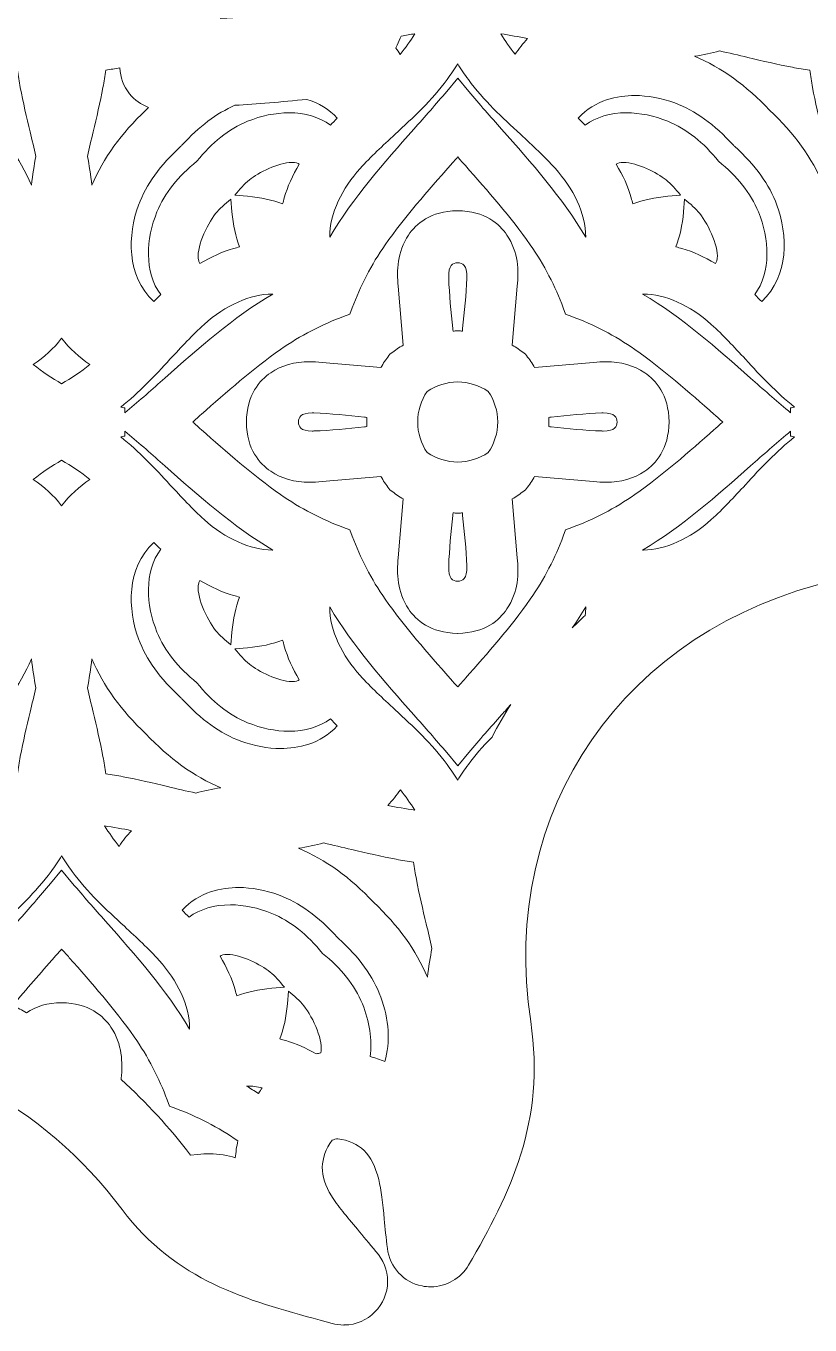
# Model space of a CAD drawing. Header units: inches. Extents: x 48 to 3590, y -2173 to -247.
# Drawn here: x 1908 to 2125.9, y -2169 to -1807.8 of the extents above; entities that cross this region are included whole.
import ezdxf

# ---------------------------------------------------------------- set-up
doc = ezdxf.new("R2010")
doc.units = ezdxf.units.IN
doc.header["$MEASUREMENT"] = 0
doc.layers.add('Layer 1', color=7, linetype='Continuous')

msp = doc.modelspace()

# ---------------------------------------------------------------- linework, layer by layer
at = {"layer": 'Layer 1', "lineweight": 0}
for points, knots in [([(1996.29, -2168.97), (1995.21, -2168.97), (1994.12, -2168.82), (1993.08, -2168.53), (1993.08, -2168.53), (1989.73, -2167.62), (1989.73, -2167.62), (1969.16, -2162.03), (1949.74, -2156.75), (1934.71, -2136.88), (1912.33, -2107.3), (1881.23, -2091.01), (1847.15, -2091.01), (1818.88, -2091.01), (1791.08, -2102.1), (1766.73, -2123.08), (1759.85, -2129.01), (1753.28, -2135.75), (1746.32, -2142.87), (1742.87, -2146.41), (1739.3, -2150.07), (1735.48, -2153.85), (1733.19, -2156.12), (1730.15, -2157.37), (1726.92, -2157.37), (1725.87, -2157.37), (1724.83, -2157.23), (1723.81, -2156.96), (1719.66, -2155.86), (1716.37, -2152.61), (1715.21, -2148.48), (1702.18, -2101.72), (1677.52, -2070.9), (1639.82, -2054.27), (1624.94, -2047.7), (1609.79, -2044.37), (1594.79, -2044.37), (1571.14, -2044.37), (1547.04, -2052.32), (1521.14, -2068.66), (1519.19, -2069.89), (1516.95, -2070.53), (1514.65, -2070.53), (1513.03, -2070.53), (1511.45, -2070.22), (1509.96, -2069.59), (1506.31, -2068.06), (1503.62, -2064.85), (1502.78, -2060.98), (1493.43, -2018.33), (1477.25, -1971.75), (1428.14, -1949.63), (1409.82, -1941.37), (1390.47, -1937.36), (1368.99, -1937.36), (1347.02, -1937.36), (1323.25, -1941.42), (1291.91, -1950.51), (1290.81, -1950.83), (1289.67, -1950.99), (1288.52, -1950.99), (1283.88, -1950.99), (1279.71, -1948.41), (1277.64, -1944.26), (1277.64, -1944.26), (1275.61, -1940.18), (1275.61, -1940.18), (1272.89, -1934.7), (1274.68, -1928.01), (1279.79, -1924.63), (1286.28, -1920.34), (1292.83, -1915.84), (1299.17, -1911.49), (1313.26, -1901.81), (1327.82, -1891.81), (1343.08, -1883.07), (1412.34, -1843.39), (1487.67, -1824.1), (1573.39, -1824.1), (1591.07, -1824.1), (1609.41, -1824.96), (1627.9, -1826.65), (1648.58, -1828.55), (1664.72, -1831.83), (1678.69, -1836.97), (1690.98, -1841.49), (1703.6, -1850.52), (1713.31, -1861.74), (1729.52, -1880.46), (1751.29, -1889.88), (1770.74, -1896.53), (1777.26, -1890.92), (1783.79, -1885), (1790.61, -1878.79), (1742.93, -1848.99), (1712.47, -1804.06), (1697.54, -1741.63), (1696.29, -1736.37), (1698.7, -1730.85), (1703.41, -1728.2), (1705.23, -1727.18), (1707.29, -1726.65), (1709.36, -1726.65), (1712.6, -1726.65), (1715.64, -1727.9), (1717.94, -1730.18), (1739.4, -1751.5), (1766.94, -1752.91), (1796.1, -1754.4), (1798.36, -1754.52), (1800.6, -1754.58), (1802.76, -1754.58), (1830.09, -1754.58), (1849.72, -1745.38), (1868.4, -1723.84), (1887.61, -1701.67), (1905.76, -1680.73), (1905.38, -1650.42), (1905.32, -1645.03), (1908.87, -1640.19), (1914.03, -1638.63), (1915.17, -1638.29), (1916.35, -1638.11), (1917.54, -1638.11), (1921.68, -1638.11), (1925.5, -1640.19), (1927.75, -1643.67), (1962.49, -1697.4), (1973.74, -1750.47), (1962.07, -1805.72), (1971.2, -1805.13), (1979.89, -1804.52), (1988.22, -1803.46), (1988.55, -1803.24), (1988.99, -1802.87), (1989.21, -1802.63), (2001.36, -1776.14), (2005.52, -1754.08), (2002.66, -1731.19), (2000.73, -1715.8), (2006.97, -1695.17), (2017.83, -1681.01), (2040.23, -1651.81), (2066.66, -1618.2), (2096.93, -1588.89), (2161.92, -1525.96), (2242.67, -1486.54), (2336.93, -1471.71), (2339.88, -1471.25), (2342.39, -1471.03), (2344.84, -1471.03), (2349.05, -1471.03), (2353.1, -1471.67), (2357.21, -1472.99), (2361.69, -1474.43), (2364.96, -1478.37), (2365.56, -1483.03), (2366.15, -1487.69), (2363.97, -1492.33), (2360, -1494.84), (2357.1, -1496.68), (2354.18, -1498.49), (2351.27, -1500.3), (2345.13, -1504.12), (2338.82, -1508.04), (2332.86, -1512.06), (2302.66, -1532.45), (2282.75, -1553.78), (2270.23, -1579.21), (2249.48, -1621.32), (2254.64, -1664.1), (2286.46, -1713.83), (2286.46, -1713.83), (2293.01, -1724.1), (2293.01, -1724.1), (2295.1, -1727.38), (2295.5, -1731.5), (2294.07, -1735.11), (2292.64, -1738.73), (2289.53, -1741.46), (2285.77, -1742.42), (2237.51, -1754.72), (2207.23, -1779.56), (2193.19, -1818.35), (2179.26, -1856.82), (2184.33, -1896.54), (2208.24, -1936.41), (2210.39, -1939.99), (2210.56, -1944.36), (2208.69, -1948.1), (2206.82, -1951.84), (2203.23, -1954.32), (2199.07, -1954.75), (2191.7, -1955.52), (2184.33, -1956.05), (2177.2, -1956.56), (2161.71, -1957.67), (2147.08, -1958.72), (2133.05, -1961.92), (2074.23, -1975.36), (2039.37, -2025.79), (2048.27, -2084.57), (2052.5, -2112.43), (2042.51, -2132.51), (2031.01, -2152.3), (2028.84, -2156.03), (2024.81, -2158.35), (2020.5, -2158.35), (2020.5, -2158.35), (2020.5, -2158.35), (2020.5, -2158.35), (2019.68, -2158.35), (2018.86, -2158.27), (2018.06, -2158.1), (2012.94, -2157.06), (2009.07, -2152.87), (2008.43, -2147.69), (2008.07, -2144.73), (2007.8, -2141.99), (2007.57, -2139.57), (2007.13, -2135.04), (2006.79, -2131.51), (2006.02, -2128.46), (2004.24, -2121.45), (2000.73, -2117.96), (1994.64, -2117.18), (1994.15, -2117.22), (1993.51, -2117.42), (1993.11, -2117.58), (1989.5, -2122.57), (1989.42, -2127.49), (1992.87, -2133.02), (1994.64, -2135.86), (1997.05, -2138.72), (2000.11, -2142.35), (2001.67, -2144.21), (2003.4, -2146.26), (2005.23, -2148.52), (2007.33, -2150.78), (2008.49, -2153.72), (2008.49, -2156.81), (2008.49, -2163.44), (2003.09, -2168.89), (1996.46, -2168.96), (1996.46, -2168.96), (1996.29, -2168.97), (1996.29, -2168.97)], [0, 0, 0, 0, 1, 1, 1, 2, 2, 2, 3, 3, 3, 4, 4, 4, 5, 5, 5, 6, 6, 6, 7, 7, 7, 8, 8, 8, 9, 9, 9, 10, 10, 10, 11, 11, 11, 12, 12, 12, 13, 13, 13, 14, 14, 14, 15, 15, 15, 16, 16, 16, 17, 17, 17, 18, 18, 18, 19, 19, 19, 20, 20, 20, 21, 21, 21, 22, 22, 22, 23, 23, 23, 24, 24, 24, 25, 25, 25, 26, 26, 26, 27, 27, 27, 28, 28, 28, 29, 29, 29, 30, 30, 30, 31, 31, 31, 32, 32, 32, 33, 33, 33, 34, 34, 34, 35, 35, 35, 36, 36, 36, 37, 37, 37, 38, 38, 38, 39, 39, 39, 40, 40, 40, 41, 41, 41, 42, 42, 42, 43, 43, 43, 44, 44, 44, 45, 45, 45, 46, 46, 46, 47, 47, 47, 48, 48, 48, 49, 49, 49, 50, 50, 50, 51, 51, 51, 52, 52, 52, 53, 53, 53, 54, 54, 54, 55, 55, 55, 56, 56, 56, 57, 57, 57, 58, 58, 58, 59, 59, 59, 60, 60, 60, 61, 61, 61, 62, 62, 62, 63, 63, 63, 64, 64, 64, 65, 65, 65, 66, 66, 66, 67, 67, 67, 68, 68, 68, 69, 69, 69, 70, 70, 70, 71, 71, 71, 72, 72, 72, 73, 73, 73, 74, 74, 74, 75, 75, 75, 76, 76, 76, 77, 77, 77, 78, 78, 78, 79, 79, 79, 80, 80, 80, 81, 81, 81, 82, 82, 82, 82]), ([(2010.76, -1813.89), (2011.2, -1814.46), (2011.63, -1815.05), (2012.03, -1815.65), (2013.5, -1813.78), (2014.84, -1811.88), (2016.05, -1809.93), (2014.84, -1810.11), (2013.59, -1810.32), (2012.3, -1810.55), (2011.93, -1811.39), (2011.56, -1812.22), (2011.17, -1813.06), (2011.04, -1813.34), (2010.91, -1813.61), (2010.76, -1813.89)], [0, 0, 0, 0, 1, 1, 1, 2, 2, 2, 3, 3, 3, 4, 4, 4, 5, 5, 5, 5]), ([(2039.94, -1809.94), (2041.15, -1811.88), (2042.48, -1813.78), (2043.94, -1815.64), (2044.99, -1814.09), (2046.16, -1812.63), (2047.43, -1811.28), (2044.91, -1810.77), (2042.42, -1810.31), (2039.94, -1809.94)], [0, 0, 0, 0, 1, 1, 1, 2, 2, 2, 3, 3, 3, 3]), ([(1894.46, -1831.18), (1901.32, -1837.64), (1906.26, -1844.48), (1909.47, -1851.99), (1909.81, -1849.13), (1910.24, -1846.44), (1910.7, -1844.01), (1910.2, -1841.74), (1909.65, -1839.44), (1909.12, -1837.21), (1908.16, -1833.17), (1907.17, -1828.98), (1906.39, -1824.85), (1906.1, -1823.25), (1905.84, -1821.63), (1905.63, -1820.01), (1904.01, -1819.8), (1902.39, -1819.55), (1900.79, -1819.25), (1896.67, -1818.48), (1892.49, -1817.48), (1888.44, -1816.52), (1885.85, -1815.9), (1883.18, -1815.27), (1880.55, -1814.7), (1878.36, -1815.32), (1876.04, -1815.8), (1873.62, -1816.16), (1881.14, -1819.36), (1887.99, -1824.31), (1894.46, -1831.18)], [0, 0, 0, 0, 1, 1, 1, 2, 2, 2, 3, 3, 3, 4, 4, 4, 5, 5, 5, 6, 6, 6, 7, 7, 7, 8, 8, 8, 9, 9, 9, 10, 10, 10, 10]), ([(2114.69, -1831.18), (2121.55, -1837.64), (2126.49, -1844.48), (2129.69, -1851.99), (2130.03, -1849.13), (2130.47, -1846.44), (2130.93, -1844.01), (2130.42, -1841.74), (2129.88, -1839.45), (2129.35, -1837.22), (2128.39, -1833.17), (2127.39, -1828.98), (2126.62, -1824.85), (2126.32, -1823.25), (2126.07, -1821.63), (2125.86, -1820.01), (2124.23, -1819.8), (2122.61, -1819.55), (2121.02, -1819.25), (2116.89, -1818.48), (2112.72, -1817.48), (2108.67, -1816.52), (2106.08, -1815.91), (2103.41, -1815.27), (2100.77, -1814.7), (2098.58, -1815.32), (2096.27, -1815.8), (2093.84, -1816.16), (2101.36, -1819.36), (2108.22, -1824.31), (2114.69, -1831.18)], [0, 0, 0, 0, 1, 1, 1, 2, 2, 2, 3, 3, 3, 4, 4, 4, 5, 5, 5, 6, 6, 6, 7, 7, 7, 8, 8, 8, 9, 9, 9, 10, 10, 10, 10]), ([(1925.05, -1844.01), (1925.52, -1846.44), (1925.95, -1849.13), (1926.29, -1851.99), (1929.49, -1844.48), (1934.44, -1837.64), (1941.3, -1831.18), (1941.55, -1830.92), (1941.8, -1830.65), (1942.05, -1830.39), (1940, -1829.65), (1938.17, -1828.35), (1936.75, -1826.6), (1935.08, -1824.53), (1934.16, -1822), (1934.06, -1819.41), (1932.76, -1819.64), (1931.45, -1819.84), (1930.13, -1820.01), (1929.92, -1821.63), (1929.66, -1823.25), (1929.36, -1824.85), (1928.59, -1828.98), (1927.59, -1833.17), (1926.63, -1837.22), (1926.1, -1839.45), (1925.56, -1841.74), (1925.05, -1844.01)], [0, 0, 0, 0, 1, 1, 1, 2, 2, 2, 3, 3, 3, 4, 4, 4, 5, 5, 5, 6, 6, 6, 7, 7, 7, 8, 8, 8, 9, 9, 9, 9]), ([(2031.05, -1825.96), (2034.01, -1829.47), (2037.15, -1833.02), (2040.18, -1836.44), (2048.48, -1845.81), (2057.01, -1855.44), (2063.57, -1866.45), (2063.65, -1859.91), (2059.97, -1852.77), (2055.13, -1847.39), (2052.14, -1844.08), (2048.88, -1841.07), (2045.42, -1837.88), (2040.39, -1833.23), (2035.18, -1828.42), (2030.95, -1822.64), (2029.91, -1821.23), (2028.93, -1819.76), (2027.99, -1818.25), (2027.06, -1819.77), (2026.07, -1821.23), (2025.04, -1822.64), (2020.8, -1828.42), (2015.6, -1833.23), (2010.56, -1837.88), (2007.11, -1841.07), (2003.84, -1844.08), (2000.86, -1847.39), (1996.01, -1852.77), (1992.33, -1859.91), (1992.41, -1866.45), (1998.98, -1855.44), (2007.5, -1845.81), (2015.8, -1836.44), (2018.84, -1833.02), (2021.97, -1829.47), (2024.93, -1825.96), (2024.93, -1825.96), (2027.99, -1822.31), (2027.99, -1822.31), (2027.99, -1822.31), (2031.05, -1825.96), (2031.05, -1825.96)], [0, 0, 0, 0, 1, 1, 1, 2, 2, 2, 3, 3, 3, 4, 4, 4, 5, 5, 5, 6, 6, 6, 7, 7, 7, 8, 8, 8, 9, 9, 9, 10, 10, 10, 11, 11, 11, 12, 12, 12, 13, 13, 13, 14, 14, 14, 14]), ([(2110.55, -1882.47), (2111.18, -1883.08), (2111.83, -1883.71), (2112.49, -1884.39), (2120.19, -1877.24), (2119.74, -1865.77), (2116.72, -1857.55), (2114.63, -1851.86), (2110.77, -1846.52), (2104.93, -1841.22), (2104.93, -1841.22), (2104.78, -1841.09), (2104.78, -1841.09), (2104.78, -1841.09), (2104.65, -1840.94), (2104.65, -1840.94), (2099.35, -1835.1), (2094.01, -1831.24), (2088.32, -1829.15), (2084.66, -1827.81), (2080.82, -1827.1), (2077.2, -1827.1), (2072.48, -1827.1), (2066.21, -1828.26), (2061.48, -1833.38), (2062.16, -1834.05), (2062.8, -1834.7), (2063.4, -1835.33), (2066.46, -1833.09), (2070.4, -1831.9), (2074.9, -1831.9), (2078.68, -1831.9), (2082.65, -1832.72), (2086.39, -1834.27), (2091.66, -1836.45), (2096.4, -1840.19), (2100.48, -1845.39), (2105.68, -1849.47), (2109.42, -1854.21), (2111.6, -1859.48), (2114.66, -1866.87), (2115.2, -1876.16), (2110.55, -1882.47)], [0, 0, 0, 0, 1, 1, 1, 2, 2, 2, 3, 3, 3, 4, 4, 4, 5, 5, 5, 6, 6, 6, 7, 7, 7, 8, 8, 8, 9, 9, 9, 10, 10, 10, 11, 11, 11, 12, 12, 12, 13, 13, 13, 14, 14, 14, 14]), ([(1966.06, -1829.82), (1960.93, -1832.04), (1956.1, -1835.68), (1951.33, -1840.94), (1951.33, -1840.94), (1951.2, -1841.09), (1951.2, -1841.09), (1951.2, -1841.09), (1951.06, -1841.22), (1951.06, -1841.22), (1945.21, -1846.52), (1941.35, -1851.86), (1939.26, -1857.55), (1936.24, -1865.77), (1935.79, -1877.24), (1943.49, -1884.39), (1944.16, -1883.71), (1944.8, -1883.08), (1945.43, -1882.47), (1940.78, -1876.16), (1941.32, -1866.87), (1944.38, -1859.48), (1946.56, -1854.21), (1950.3, -1849.48), (1955.5, -1845.39), (1959.59, -1840.19), (1964.33, -1836.45), (1969.59, -1834.27), (1973.33, -1832.72), (1977.31, -1831.9), (1981.09, -1831.9), (1985.58, -1831.9), (1989.52, -1833.09), (1992.58, -1835.33), (1993.18, -1834.7), (1993.82, -1834.05), (1994.5, -1833.38), (1992.23, -1830.95), (1989.41, -1829.2), (1986.05, -1828.16), (1979.01, -1828.92), (1972.04, -1829.43), (1966.06, -1829.82)], [0, 0, 0, 0, 1, 1, 1, 2, 2, 2, 3, 3, 3, 4, 4, 4, 5, 5, 5, 6, 6, 6, 7, 7, 7, 8, 8, 8, 9, 9, 9, 10, 10, 10, 11, 11, 11, 12, 12, 12, 13, 13, 13, 14, 14, 14, 14]), ([(1956.71, -1920), (1963.73, -1926.21), (1970.99, -1932.63), (1978.71, -1938.03), (1984.21, -1941.88), (1990.28, -1945.05), (1996.26, -1947.19), (1996.26, -1947.19), (1998.04, -1947.83), (1998.04, -1947.83), (1998.04, -1947.83), (1998.68, -1949.61), (1998.68, -1949.61), (2000.82, -1955.59), (2003.99, -1961.65), (2007.84, -1967.16), (2013.24, -1974.88), (2019.66, -1982.14), (2025.87, -1989.16), (2026.57, -1989.96), (2027.28, -1990.76), (2027.99, -1991.56), (2028.7, -1990.76), (2029.41, -1989.96), (2030.12, -1989.15), (2036.33, -1982.13), (2042.74, -1974.87), (2048.14, -1967.16), (2051.99, -1961.65), (2055.16, -1955.59), (2057.31, -1949.61), (2057.31, -1949.61), (2057.94, -1947.83), (2057.94, -1947.83), (2057.94, -1947.83), (2059.72, -1947.19), (2059.72, -1947.19), (2065.7, -1945.05), (2071.77, -1941.88), (2077.27, -1938.03), (2084.99, -1932.63), (2092.25, -1926.21), (2099.27, -1920), (2100.07, -1919.29), (2100.88, -1918.58), (2101.68, -1917.88), (2100.87, -1917.17), (2100.07, -1916.46), (2099.27, -1915.75), (2092.25, -1909.55), (2084.99, -1903.13), (2077.27, -1897.73), (2071.77, -1893.88), (2065.7, -1890.71), (2059.72, -1888.56), (2059.72, -1888.56), (2057.94, -1887.92), (2057.94, -1887.92), (2057.94, -1887.92), (2057.31, -1886.15), (2057.31, -1886.15), (2055.16, -1880.17), (2051.99, -1874.1), (2048.14, -1868.6), (2042.74, -1860.88), (2036.33, -1853.62), (2030.12, -1846.6), (2029.41, -1845.8), (2028.7, -1845), (2027.99, -1844.19), (2027.28, -1845), (2026.57, -1845.8), (2025.87, -1846.6), (2019.66, -1853.62), (2013.24, -1860.88), (2007.84, -1868.6), (2003.99, -1874.1), (2000.82, -1880.17), (1998.68, -1886.15), (1998.68, -1886.15), (1998.04, -1887.92), (1998.04, -1887.92), (1998.04, -1887.92), (1996.26, -1888.56), (1996.26, -1888.56), (1990.28, -1890.71), (1984.21, -1893.88), (1978.71, -1897.73), (1970.99, -1903.13), (1963.73, -1909.55), (1956.71, -1915.75), (1955.91, -1916.46), (1955.11, -1917.17), (1954.31, -1917.88), (1955.11, -1918.59), (1955.91, -1919.29), (1956.71, -1920)], [0, 0, 0, 0, 1, 1, 1, 2, 2, 2, 3, 3, 3, 4, 4, 4, 5, 5, 5, 6, 6, 6, 7, 7, 7, 8, 8, 8, 9, 9, 9, 10, 10, 10, 11, 11, 11, 12, 12, 12, 13, 13, 13, 14, 14, 14, 15, 15, 15, 16, 16, 16, 17, 17, 17, 18, 18, 18, 19, 19, 19, 20, 20, 20, 21, 21, 21, 22, 22, 22, 23, 23, 23, 24, 24, 24, 25, 25, 25, 26, 26, 26, 27, 27, 27, 28, 28, 28, 29, 29, 29, 30, 30, 30, 31, 31, 31, 32, 32, 32, 32]), ([(1969.54, -1855.11), (1973.23, -1855.42), (1976.46, -1856.12), (1979.31, -1857.25), (1979.45, -1856.68), (1979.6, -1856.12), (1979.76, -1855.56), (1980.68, -1852.4), (1982.05, -1849.32), (1983.94, -1846.22), (1983.54, -1845.9), (1982.92, -1845.71), (1981.89, -1845.71), (1978.09, -1845.71), (1972.58, -1848.54), (1970.06, -1850.58), (1968.68, -1851.7), (1967.37, -1853.09), (1966.07, -1854.83), (1966.07, -1854.83), (1969.54, -1855.11), (1969.54, -1855.11)], [0, 0, 0, 0, 1, 1, 1, 2, 2, 2, 3, 3, 3, 4, 4, 4, 5, 5, 5, 6, 6, 6, 7, 7, 7, 7]), ([(2072.04, -1846.22), (2073.93, -1849.32), (2075.31, -1852.39), (2076.22, -1855.56), (2076.38, -1856.12), (2076.53, -1856.68), (2076.67, -1857.25), (2079.52, -1856.12), (2082.76, -1855.42), (2086.44, -1855.11), (2086.44, -1855.11), (2089.92, -1854.83), (2089.92, -1854.83), (2088.61, -1853.09), (2087.31, -1851.7), (2085.92, -1850.58), (2083.4, -1848.54), (2077.89, -1845.71), (2074.1, -1845.71), (2073.07, -1845.71), (2072.44, -1845.9), (2072.04, -1846.22)], [0, 0, 0, 0, 1, 1, 1, 2, 2, 2, 3, 3, 3, 4, 4, 4, 5, 5, 5, 6, 6, 6, 7, 7, 7, 7]), ([(1964.94, -1855.95), (1963.2, -1857.26), (1961.81, -1858.56), (1960.69, -1859.94), (1958.2, -1863.02), (1955.05, -1869.83), (1955.98, -1873.09), (1956.05, -1873.36), (1956.16, -1873.61), (1956.34, -1873.83), (1959.44, -1871.94), (1962.51, -1870.56), (1965.67, -1869.65), (1966.23, -1869.49), (1966.8, -1869.34), (1967.36, -1869.2), (1966.23, -1866.35), (1965.53, -1863.11), (1965.23, -1859.43), (1965.23, -1859.43), (1964.94, -1855.95), (1964.94, -1855.95)], [0, 0, 0, 0, 1, 1, 1, 2, 2, 2, 3, 3, 3, 4, 4, 4, 5, 5, 5, 6, 6, 6, 7, 7, 7, 7]), ([(2088.62, -1869.2), (2089.19, -1869.34), (2089.75, -1869.49), (2090.31, -1869.65), (2093.47, -1870.56), (2096.55, -1871.94), (2099.65, -1873.83), (2099.82, -1873.61), (2099.93, -1873.36), (2100.01, -1873.09), (2100.93, -1869.83), (2097.78, -1863.02), (2095.29, -1859.94), (2094.17, -1858.56), (2092.78, -1857.26), (2091.04, -1855.95), (2091.04, -1855.95), (2090.76, -1859.43), (2090.76, -1859.43), (2090.45, -1863.11), (2089.75, -1866.35), (2088.62, -1869.2)], [0, 0, 0, 0, 1, 1, 1, 2, 2, 2, 3, 3, 3, 4, 4, 4, 5, 5, 5, 6, 6, 6, 7, 7, 7, 7]), ([(2027.95, -1976.64), (2020.39, -1976.56), (2016.36, -1972.91), (2014.31, -1969.87), (2011.08, -1965.07), (2011.04, -1959.97), (2011.42, -1955.61), (2011.42, -1955.61), (2012.86, -1939.27), (2012.86, -1939.27), (2011.69, -1938.59), (2010.57, -1937.83), (2009.52, -1936.99), (2009.52, -1936.99), (2009.16, -1936.71), (2009.16, -1936.71), (2009.16, -1936.71), (2008.88, -1936.35), (2008.88, -1936.35), (2008.04, -1935.3), (2007.28, -1934.18), (2006.6, -1933.01), (2006.6, -1933.01), (1990.26, -1934.45), (1990.26, -1934.45), (1989, -1934.56), (1987.89, -1934.61), (1986.86, -1934.61), (1982.55, -1934.61), (1979.09, -1933.64), (1976, -1931.56), (1972.96, -1929.51), (1969.31, -1925.48), (1969.23, -1917.92), (1969.31, -1910.28), (1972.96, -1906.25), (1976, -1904.2), (1979.09, -1902.11), (1982.55, -1901.14), (1986.86, -1901.14), (1987.89, -1901.14), (1989, -1901.2), (1990.26, -1901.31), (1990.26, -1901.31), (2006.6, -1902.75), (2006.6, -1902.75), (2007.28, -1901.57), (2008.04, -1900.46), (2008.88, -1899.41), (2008.88, -1899.41), (2009.16, -1899.05), (2009.16, -1899.05), (2009.16, -1899.05), (2009.52, -1898.77), (2009.52, -1898.77), (2010.57, -1897.93), (2011.69, -1897.17), (2012.86, -1896.49), (2012.86, -1896.49), (2011.42, -1880.14), (2011.42, -1880.14), (2011.04, -1875.79), (2011.08, -1870.69), (2014.31, -1865.89), (2016.36, -1862.85), (2020.39, -1859.2), (2027.95, -1859.12), (2035.59, -1859.2), (2039.62, -1862.85), (2041.67, -1865.89), (2044.9, -1870.69), (2044.95, -1875.79), (2044.56, -1880.14), (2044.56, -1880.14), (2043.12, -1896.49), (2043.12, -1896.49), (2044.3, -1897.17), (2045.41, -1897.93), (2046.46, -1898.77), (2046.46, -1898.77), (2046.82, -1899.05), (2046.82, -1899.05), (2046.82, -1899.05), (2047.1, -1899.41), (2047.1, -1899.41), (2047.94, -1900.46), (2048.7, -1901.57), (2049.38, -1902.75), (2049.38, -1902.75), (2065.73, -1901.31), (2065.73, -1901.31), (2066.98, -1901.2), (2068.09, -1901.14), (2069.12, -1901.14), (2073.44, -1901.14), (2076.89, -1902.11), (2079.98, -1904.2), (2083.02, -1906.25), (2086.67, -1910.28), (2086.75, -1917.83), (2086.67, -1925.48), (2083.02, -1929.51), (2079.98, -1931.56), (2076.89, -1933.64), (2073.44, -1934.61), (2069.12, -1934.61), (2068.09, -1934.61), (2066.98, -1934.56), (2065.73, -1934.45), (2065.73, -1934.45), (2049.38, -1933.01), (2049.38, -1933.01), (2048.7, -1934.18), (2047.94, -1935.3), (2047.1, -1936.35), (2047.1, -1936.35), (2046.82, -1936.71), (2046.82, -1936.71), (2046.82, -1936.71), (2046.46, -1936.99), (2046.46, -1936.99), (2045.41, -1937.83), (2044.3, -1938.59), (2043.12, -1939.27), (2043.12, -1939.27), (2044.56, -1955.61), (2044.56, -1955.61), (2044.95, -1959.97), (2044.9, -1965.07), (2041.67, -1969.87), (2039.62, -1972.91), (2035.59, -1976.56), (2028.04, -1976.64), (2028.04, -1976.64), (2027.99, -1976.64), (2027.99, -1976.64), (2027.99, -1976.64), (2027.95, -1976.64), (2027.95, -1976.64)], [0, 0, 0, 0, 1, 1, 1, 2, 2, 2, 3, 3, 3, 4, 4, 4, 5, 5, 5, 6, 6, 6, 7, 7, 7, 8, 8, 8, 9, 9, 9, 10, 10, 10, 11, 11, 11, 12, 12, 12, 13, 13, 13, 14, 14, 14, 15, 15, 15, 16, 16, 16, 17, 17, 17, 18, 18, 18, 19, 19, 19, 20, 20, 20, 21, 21, 21, 22, 22, 22, 23, 23, 23, 24, 24, 24, 25, 25, 25, 26, 26, 26, 27, 27, 27, 28, 28, 28, 29, 29, 29, 30, 30, 30, 31, 31, 31, 32, 32, 32, 33, 33, 33, 34, 34, 34, 35, 35, 35, 36, 36, 36, 37, 37, 37, 38, 38, 38, 39, 39, 39, 40, 40, 40, 41, 41, 41, 42, 42, 42, 43, 43, 43, 44, 44, 44, 45, 45, 45, 46, 46, 46, 46]), ([(2028.21, -1892.57), (2028.57, -1892.57), (2028.93, -1892.57), (2029.28, -1892.59), (2029.31, -1892.36), (2029.33, -1892.13), (2029.35, -1891.9), (2029.85, -1887.27), (2030.36, -1882.48), (2030.5, -1877.86), (2030.61, -1874.07), (2029.33, -1873.7), (2027.99, -1873.58), (2026.65, -1873.7), (2025.37, -1874.07), (2025.49, -1877.86), (2025.63, -1882.48), (2026.14, -1887.27), (2026.63, -1891.9), (2026.65, -1892.13), (2026.68, -1892.36), (2026.7, -1892.59), (2027.06, -1892.57), (2027.41, -1892.57), (2027.77, -1892.57), (2027.77, -1892.57), (2028.21, -1892.57), (2028.21, -1892.57)], [0, 0, 0, 0, 1, 1, 1, 2, 2, 2, 3, 3, 3, 4, 4, 4, 5, 5, 5, 6, 6, 6, 7, 7, 7, 8, 8, 8, 9, 9, 9, 9]), ([(1935.46, -1913.98), (1935.46, -1913.98), (1935.46, -1915.33), (1935.46, -1915.33), (1935.46, -1915.33), (1936.07, -1914.81), (1936.07, -1914.81), (1939.59, -1911.86), (1943.13, -1908.72), (1946.56, -1905.69), (1955.93, -1897.38), (1965.56, -1888.85), (1976.58, -1882.29), (1976.52, -1882.29), (1976.45, -1882.29), (1976.39, -1882.29), (1970.44, -1882.29), (1963.38, -1885.45), (1957.51, -1890.74), (1954.2, -1893.73), (1951.18, -1896.99), (1947.99, -1900.45), (1943.77, -1905.01), (1939.43, -1909.72), (1934.34, -1913.72), (1934.71, -1913.8), (1935.08, -1913.89), (1935.46, -1913.98)], [0, 0, 0, 0, 1, 1, 1, 2, 2, 2, 3, 3, 3, 4, 4, 4, 5, 5, 5, 6, 6, 6, 7, 7, 7, 8, 8, 8, 9, 9, 9, 9]), ([(2079.4, -1882.29), (2090.42, -1888.85), (2100.05, -1897.38), (2109.43, -1905.69), (2112.85, -1908.72), (2116.4, -1911.86), (2119.91, -1914.81), (2119.91, -1914.81), (2120.52, -1915.33), (2120.52, -1915.33), (2120.52, -1915.33), (2120.52, -1913.98), (2120.52, -1913.98), (2120.9, -1913.89), (2121.27, -1913.8), (2121.64, -1913.72), (2116.55, -1909.72), (2112.21, -1905.01), (2107.99, -1900.45), (2104.8, -1896.99), (2101.79, -1893.73), (2098.48, -1890.74), (2092.61, -1885.45), (2085.55, -1882.29), (2079.6, -1882.29), (2079.53, -1882.29), (2079.47, -1882.29), (2079.4, -1882.29)], [0, 0, 0, 0, 1, 1, 1, 2, 2, 2, 3, 3, 3, 4, 4, 4, 5, 5, 5, 6, 6, 6, 7, 7, 7, 8, 8, 8, 9, 9, 9, 9]), ([(1910, -1901.93), (1912.56, -1903.94), (1915.17, -1905.7), (1917.88, -1907.24), (1920.58, -1905.7), (1923.19, -1903.94), (1925.76, -1901.93), (1922.74, -1899.9), (1920.11, -1897.45), (1917.88, -1894.6), (1915.64, -1897.45), (1913.01, -1899.9), (1910, -1901.93)], [0, 0, 0, 0, 1, 1, 1, 2, 2, 2, 3, 3, 3, 4, 4, 4, 4]), ([(2019.5, -1926.37), (2022.04, -1928.09), (2024.97, -1929), (2028.01, -1929.01), (2031.02, -1929), (2033.94, -1928.09), (2036.48, -1926.37), (2038.2, -1923.83), (2039.11, -1920.9), (2039.12, -1917.86), (2039.11, -1914.85), (2038.2, -1911.93), (2036.48, -1909.39), (2033.95, -1907.67), (2031.02, -1906.76), (2027.99, -1906.75), (2024.96, -1906.76), (2022.04, -1907.67), (2019.5, -1909.39), (2017.78, -1911.93), (2016.87, -1914.86), (2016.86, -1917.89), (2016.87, -1920.9), (2017.78, -1923.83), (2019.5, -1926.37)], [0, 0, 0, 0, 1, 1, 1, 2, 2, 2, 3, 3, 3, 4, 4, 4, 5, 5, 5, 6, 6, 6, 7, 7, 7, 8, 8, 8, 8]), ([(1983.69, -1917.88), (1983.81, -1919.21), (1984.15, -1920.39), (1987.57, -1920.39), (1987.7, -1920.39), (1987.84, -1920.39), (1987.98, -1920.38), (1992.6, -1920.24), (1997.39, -1919.73), (2002.03, -1919.24), (2002.25, -1919.22), (2002.48, -1919.19), (2002.7, -1919.17), (2002.69, -1918.73), (2002.68, -1918.29), (2002.68, -1917.85), (2002.68, -1917.43), (2002.68, -1917.01), (2002.7, -1916.59), (2002.47, -1916.56), (2002.25, -1916.54), (2002.03, -1916.52), (1997.39, -1916.02), (1992.6, -1915.51), (1987.98, -1915.37), (1987.84, -1915.37), (1987.7, -1915.37), (1987.57, -1915.37), (1984.15, -1915.37), (1983.81, -1916.55), (1983.69, -1917.88)], [0, 0, 0, 0, 1, 1, 1, 2, 2, 2, 3, 3, 3, 4, 4, 4, 5, 5, 5, 6, 6, 6, 7, 7, 7, 8, 8, 8, 9, 9, 9, 10, 10, 10, 10]), ([(2053.96, -1919.24), (2058.59, -1919.73), (2063.39, -1920.24), (2068.01, -1920.38), (2068.14, -1920.39), (2068.28, -1920.39), (2068.41, -1920.39), (2071.82, -1920.39), (2072.17, -1919.16), (2072.29, -1917.88), (2072.17, -1916.55), (2071.83, -1915.37), (2068.41, -1915.37), (2068.28, -1915.37), (2068.14, -1915.37), (2068.01, -1915.37), (2063.39, -1915.51), (2058.59, -1916.02), (2053.96, -1916.52), (2053.73, -1916.54), (2053.51, -1916.56), (2053.28, -1916.59), (2053.3, -1917.03), (2053.3, -1917.47), (2053.3, -1917.91), (2053.3, -1918.33), (2053.3, -1918.75), (2053.28, -1919.17), (2053.51, -1919.19), (2053.73, -1919.22), (2053.96, -1919.24)], [0, 0, 0, 0, 1, 1, 1, 2, 2, 2, 3, 3, 3, 4, 4, 4, 5, 5, 5, 6, 6, 6, 7, 7, 7, 8, 8, 8, 9, 9, 9, 10, 10, 10, 10]), ([(1934.34, -1922.04), (1939.43, -1926.03), (1943.77, -1930.74), (1947.99, -1935.31), (1951.18, -1938.76), (1954.19, -1942.03), (1957.51, -1945.01), (1963.38, -1950.31), (1970.44, -1953.47), (1976.39, -1953.47), (1976.45, -1953.47), (1976.52, -1953.47), (1976.58, -1953.47), (1965.56, -1946.9), (1955.93, -1938.37), (1946.56, -1930.07), (1943.13, -1927.03), (1939.59, -1923.9), (1936.07, -1920.94), (1936.07, -1920.94), (1935.46, -1920.43), (1935.46, -1920.43), (1935.46, -1920.43), (1935.46, -1921.78), (1935.46, -1921.78), (1935.08, -1921.86), (1934.71, -1921.95), (1934.34, -1922.04)], [0, 0, 0, 0, 1, 1, 1, 2, 2, 2, 3, 3, 3, 4, 4, 4, 5, 5, 5, 6, 6, 6, 7, 7, 7, 8, 8, 8, 9, 9, 9, 9]), ([(2079.6, -1953.47), (2085.55, -1953.47), (2092.61, -1950.31), (2098.48, -1945.01), (2101.79, -1942.03), (2104.8, -1938.76), (2107.99, -1935.31), (2112.21, -1930.74), (2116.56, -1926.03), (2121.64, -1922.04), (2121.27, -1921.95), (2120.9, -1921.86), (2120.52, -1921.78), (2120.52, -1921.78), (2120.52, -1920.43), (2120.52, -1920.43), (2120.52, -1920.43), (2119.91, -1920.94), (2119.91, -1920.94), (2116.4, -1923.9), (2112.85, -1927.03), (2109.43, -1930.07), (2100.05, -1938.37), (2090.42, -1946.9), (2079.4, -1953.47), (2079.47, -1953.47), (2079.53, -1953.47), (2079.6, -1953.47)], [0, 0, 0, 0, 1, 1, 1, 2, 2, 2, 3, 3, 3, 4, 4, 4, 5, 5, 5, 6, 6, 6, 7, 7, 7, 8, 8, 8, 9, 9, 9, 9]), ([(1910, -1933.83), (1913.01, -1935.86), (1915.64, -1938.31), (1917.88, -1941.16), (1920.11, -1938.31), (1922.74, -1935.86), (1925.76, -1933.83), (1923.19, -1931.82), (1920.58, -1930.06), (1917.88, -1928.52), (1915.17, -1930.06), (1912.56, -1931.82), (1910, -1933.83)], [0, 0, 0, 0, 1, 1, 1, 2, 2, 2, 3, 3, 3, 4, 4, 4, 4]), ([(2026.63, -1943.86), (2026.14, -1948.49), (2025.63, -1953.28), (2025.49, -1957.89), (2025.37, -1961.68), (2026.65, -1962.05), (2027.99, -1962.18), (2029.33, -1962.05), (2030.61, -1961.68), (2030.5, -1957.89), (2030.36, -1953.28), (2029.85, -1948.49), (2029.35, -1943.85), (2029.33, -1943.63), (2029.31, -1943.4), (2029.28, -1943.17), (2028.92, -1943.18), (2028.57, -1943.19), (2028.21, -1943.19), (2028.21, -1943.19), (2027.78, -1943.19), (2027.78, -1943.19), (2027.42, -1943.19), (2027.06, -1943.18), (2026.7, -1943.17), (2026.68, -1943.4), (2026.65, -1943.63), (2026.63, -1943.86)], [0, 0, 0, 0, 1, 1, 1, 2, 2, 2, 3, 3, 3, 4, 4, 4, 5, 5, 5, 6, 6, 6, 7, 7, 7, 8, 8, 8, 9, 9, 9, 9]), ([(1943.49, -1951.37), (1935.79, -1958.51), (1936.24, -1969.98), (1939.26, -1978.2), (1941.35, -1983.9), (1945.21, -1989.24), (1951.06, -1994.54), (1951.06, -1994.54), (1951.2, -1994.67), (1951.2, -1994.67), (1951.2, -1994.67), (1951.33, -1994.81), (1951.33, -1994.81), (1956.63, -2000.66), (1961.97, -2004.52), (1967.67, -2006.61), (1971.32, -2007.95), (1975.17, -2008.66), (1978.78, -2008.66), (1983.5, -2008.66), (1989.77, -2007.5), (1994.5, -2002.38), (1993.83, -2001.71), (1993.19, -2001.06), (1992.58, -2000.43), (1989.52, -2002.66), (1985.58, -2003.86), (1981.09, -2003.86), (1977.36, -2003.86), (1973.28, -2003.02), (1969.59, -2001.49), (1964.33, -1999.31), (1959.59, -1995.57), (1955.5, -1990.37), (1950.3, -1986.28), (1946.56, -1981.54), (1944.38, -1976.28), (1941.32, -1968.89), (1940.78, -1959.6), (1945.43, -1953.28), (1944.8, -1952.68), (1944.16, -1952.04), (1943.49, -1951.37)], [0, 0, 0, 0, 1, 1, 1, 2, 2, 2, 3, 3, 3, 4, 4, 4, 5, 5, 5, 6, 6, 6, 7, 7, 7, 8, 8, 8, 9, 9, 9, 10, 10, 10, 11, 11, 11, 12, 12, 12, 13, 13, 13, 14, 14, 14, 14]), ([(1956.34, -1961.93), (1956.16, -1962.15), (1956.05, -1962.39), (1955.98, -1962.67), (1955.05, -1965.93), (1958.2, -1972.74), (1960.69, -1975.81), (1961.81, -1977.19), (1963.2, -1978.5), (1964.94, -1979.8), (1964.94, -1979.8), (1965.23, -1976.33), (1965.23, -1976.33), (1965.53, -1972.64), (1966.23, -1969.41), (1967.36, -1966.56), (1966.8, -1966.42), (1966.23, -1966.27), (1965.67, -1966.11), (1962.51, -1965.19), (1959.44, -1963.82), (1956.34, -1961.93)], [0, 0, 0, 0, 1, 1, 1, 2, 2, 2, 3, 3, 3, 4, 4, 4, 5, 5, 5, 6, 6, 6, 7, 7, 7, 7]), ([(1992.41, -1969.31), (1992.33, -1975.84), (1996.01, -1982.99), (2000.86, -1988.36), (2003.84, -1991.67), (2007.11, -1994.69), (2010.56, -1997.88), (2015.6, -2002.53), (2020.8, -2007.34), (2025.04, -2013.11), (2026.07, -2014.52), (2027.06, -2015.99), (2027.99, -2017.51), (2028.93, -2015.99), (2029.91, -2014.52), (2030.95, -2013.11), (2032.74, -2010.67), (2034.83, -2008.23), (2037.52, -2005.47), (2039.17, -2002.33), (2040.91, -1999.3), (2042.73, -1996.43), (2041.88, -1997.4), (2041.03, -1998.36), (2040.18, -1999.31), (2037.15, -2002.74), (2034.01, -2006.28), (2031.05, -2009.8), (2031.05, -2009.8), (2027.99, -2013.45), (2027.99, -2013.45), (2027.99, -2013.45), (2024.93, -2009.8), (2024.93, -2009.8), (2021.97, -2006.28), (2018.84, -2002.74), (2015.8, -1999.31), (2007.5, -1989.94), (1998.98, -1980.32), (1992.41, -1969.31)], [0, 0, 0, 0, 1, 1, 1, 2, 2, 2, 3, 3, 3, 4, 4, 4, 5, 5, 5, 6, 6, 6, 7, 7, 7, 8, 8, 8, 9, 9, 9, 10, 10, 10, 11, 11, 11, 12, 12, 12, 13, 13, 13, 13]), ([(2063.58, -1969.29), (2062.39, -1971.28), (2061.15, -1973.22), (2059.85, -1975.12), (2061.02, -1973.95), (2062.22, -1972.79), (2063.44, -1971.66), (2063.54, -1970.85), (2063.59, -1970.06), (2063.58, -1969.29)], [0, 0, 0, 0, 1, 1, 1, 2, 2, 2, 3, 3, 3, 3]), ([(1966.07, -1980.93), (1967.37, -1982.67), (1968.68, -1984.06), (1970.06, -1985.18), (1972.58, -1987.22), (1978.09, -1990.05), (1981.89, -1990.05), (1982.92, -1990.05), (1983.54, -1989.85), (1983.95, -1989.54), (1982.05, -1986.44), (1980.68, -1983.36), (1979.76, -1980.2), (1979.6, -1979.64), (1979.45, -1979.07), (1979.31, -1978.51), (1976.46, -1979.64), (1973.23, -1980.34), (1969.54, -1980.64), (1969.54, -1980.64), (1966.07, -1980.93), (1966.07, -1980.93)], [0, 0, 0, 0, 1, 1, 1, 2, 2, 2, 3, 3, 3, 4, 4, 4, 5, 5, 5, 6, 6, 6, 7, 7, 7, 7]), ([(1873.62, -2019.6), (1876.04, -2019.95), (1878.36, -2020.44), (1880.55, -2021.06), (1883.18, -2020.49), (1885.85, -2019.85), (1888.45, -2019.23), (1892.49, -2018.27), (1896.67, -2017.28), (1900.79, -2016.51), (1902.39, -2016.21), (1904.01, -2015.95), (1905.63, -2015.74), (1905.84, -2014.12), (1906.1, -2012.5), (1906.39, -2010.91), (1907.17, -2006.77), (1908.16, -2002.59), (1909.12, -1998.54), (1909.65, -1996.31), (1910.2, -1994.02), (1910.7, -1991.75), (1910.24, -1989.32), (1909.81, -1986.63), (1909.47, -1983.77), (1906.27, -1991.27), (1901.32, -1998.12), (1894.46, -2004.57), (1887.99, -2011.44), (1881.14, -2016.39), (1873.62, -2019.6)], [0, 0, 0, 0, 1, 1, 1, 2, 2, 2, 3, 3, 3, 4, 4, 4, 5, 5, 5, 6, 6, 6, 7, 7, 7, 8, 8, 8, 9, 9, 9, 10, 10, 10, 10]), ([(1930.13, -2015.74), (1931.75, -2015.95), (1933.37, -2016.21), (1934.96, -2016.51), (1939.09, -2017.28), (1943.27, -2018.27), (1947.31, -2019.23), (1949.9, -2019.85), (1952.57, -2020.49), (1955.21, -2021.06), (1957.4, -2020.44), (1959.71, -2019.95), (1962.14, -2019.6), (1954.62, -2016.39), (1947.76, -2011.44), (1941.3, -2004.57), (1934.44, -1998.12), (1929.49, -1991.27), (1926.29, -1983.77), (1925.95, -1986.62), (1925.52, -1989.32), (1925.05, -1991.75), (1925.56, -1994.02), (1926.1, -1996.31), (1926.63, -1998.54), (1927.6, -2002.59), (1928.59, -2006.77), (1929.36, -2010.91), (1929.66, -2012.5), (1929.92, -2014.12), (1930.13, -2015.74)], [0, 0, 0, 0, 1, 1, 1, 2, 2, 2, 3, 3, 3, 4, 4, 4, 5, 5, 5, 6, 6, 6, 7, 7, 7, 8, 8, 8, 9, 9, 9, 10, 10, 10, 10]), ([(2008.55, -2024.48), (2011.07, -2024.99), (2013.57, -2025.44), (2016.04, -2025.81), (2014.83, -2023.88), (2013.5, -2021.98), (2012.04, -2020.11), (2010.99, -2021.67), (2009.83, -2023.12), (2008.55, -2024.48)], [0, 0, 0, 0, 1, 1, 1, 2, 2, 2, 3, 3, 3, 3]), ([(1929.82, -2030.17), (1931.04, -2032.11), (1932.37, -2034), (1933.83, -2035.87), (1934.88, -2034.31), (1936.04, -2032.86), (1937.32, -2031.51), (1934.8, -2031), (1932.3, -2030.54), (1929.82, -2030.17)], [0, 0, 0, 0, 1, 1, 1, 2, 2, 2, 3, 3, 3, 3]), ([(2004.57, -2051.41), (2011.43, -2057.86), (2016.38, -2064.71), (2019.58, -2072.22), (2019.92, -2069.36), (2020.35, -2066.67), (2020.82, -2064.23), (2020.31, -2061.97), (2019.77, -2059.67), (2019.24, -2057.45), (2018.27, -2053.4), (2017.28, -2049.21), (2016.51, -2045.08), (2016.21, -2043.48), (2015.95, -2041.86), (2015.74, -2040.24), (2014.12, -2040.03), (2012.5, -2039.77), (2010.91, -2039.48), (2006.78, -2038.7), (2002.6, -2037.71), (1998.55, -2036.75), (1995.96, -2036.13), (1993.3, -2035.5), (1990.66, -2034.93), (1988.47, -2035.54), (1986.16, -2036.03), (1983.73, -2036.39), (1991.25, -2039.59), (1998.11, -2044.54), (2004.57, -2051.41)], [0, 0, 0, 0, 1, 1, 1, 2, 2, 2, 3, 3, 3, 4, 4, 4, 5, 5, 5, 6, 6, 6, 7, 7, 7, 8, 8, 8, 9, 9, 9, 10, 10, 10, 10]), ([(1920.94, -2046.18), (1923.9, -2049.7), (1927.03, -2053.24), (1930.07, -2056.67), (1938.37, -2066.04), (1946.89, -2075.67), (1953.45, -2086.68), (1953.54, -2080.14), (1949.86, -2072.99), (1945.01, -2067.62), (1942.03, -2064.31), (1938.76, -2061.29), (1935.31, -2058.1), (1930.27, -2053.45), (1925.07, -2048.65), (1920.83, -2042.87), (1919.8, -2041.46), (1918.81, -2039.99), (1917.88, -2038.48), (1916.94, -2039.99), (1915.96, -2041.46), (1914.92, -2042.87), (1910.69, -2048.65), (1905.48, -2053.46), (1900.45, -2058.1), (1896.99, -2061.3), (1893.73, -2064.31), (1890.74, -2067.62), (1889.25, -2069.27), (1887.9, -2071.07), (1886.74, -2072.95), (1888.11, -2073.39), (1889.46, -2073.85), (1890.78, -2074.33), (1895.51, -2068.17), (1900.69, -2062.32), (1905.72, -2056.64), (1908.75, -2053.22), (1911.87, -2049.69), (1914.81, -2046.18), (1914.81, -2046.18), (1917.88, -2042.53), (1917.88, -2042.53), (1917.88, -2042.53), (1920.94, -2046.18), (1920.94, -2046.18)], [0, 0, 0, 0, 1, 1, 1, 2, 2, 2, 3, 3, 3, 4, 4, 4, 5, 5, 5, 6, 6, 6, 7, 7, 7, 8, 8, 8, 9, 9, 9, 10, 10, 10, 11, 11, 11, 12, 12, 12, 13, 13, 13, 14, 14, 14, 15, 15, 15, 15]), ([(2003.65, -2094.29), (2005.05, -2094.69), (2006.42, -2095.17), (2007.74, -2095.72), (2009.28, -2090.37), (2008.9, -2084.04), (2006.61, -2077.78), (2004.51, -2072.09), (2000.66, -2066.74), (1994.81, -2061.45), (1994.81, -2061.45), (1994.67, -2061.31), (1994.67, -2061.31), (1994.67, -2061.31), (1994.54, -2061.17), (1994.54, -2061.17), (1989.24, -2055.33), (1983.9, -2051.47), (1978.2, -2049.38), (1974.55, -2048.03), (1970.7, -2047.32), (1967.09, -2047.32), (1962.37, -2047.32), (1956.1, -2048.49), (1951.37, -2053.6), (1952.04, -2054.27), (1952.68, -2054.92), (1953.29, -2055.55), (1956.35, -2053.32), (1960.29, -2052.13), (1964.78, -2052.13), (1968.51, -2052.13), (1972.59, -2052.97), (1976.28, -2054.5), (1981.54, -2056.68), (1986.28, -2060.42), (1990.37, -2065.62), (1995.57, -2069.7), (1999.31, -2074.44), (2001.49, -2079.7), (2003.5, -2084.56), (2004.24, -2089.74), (2003.65, -2094.29)], [0, 0, 0, 0, 1, 1, 1, 2, 2, 2, 3, 3, 3, 4, 4, 4, 5, 5, 5, 6, 6, 6, 7, 7, 7, 8, 8, 8, 9, 9, 9, 10, 10, 10, 11, 11, 11, 12, 12, 12, 13, 13, 13, 14, 14, 14, 14]), ([(1959, -2121.37), (1961.68, -2121.37), (1964.03, -2121.74), (1966.16, -2122.52), (1966.29, -2120.93), (1966.53, -2119.33), (1966.87, -2117.76), (1961.44, -2113.99), (1955.48, -2110.9), (1949.61, -2108.79), (1949.61, -2108.79), (1947.83, -2108.15), (1947.83, -2108.15), (1947.83, -2108.15), (1947.19, -2106.37), (1947.19, -2106.37), (1945.05, -2100.4), (1941.88, -2094.33), (1938.03, -2088.82), (1932.63, -2081.11), (1926.21, -2073.85), (1920.01, -2066.83), (1919.3, -2066.03), (1918.59, -2065.22), (1917.88, -2064.42), (1917.21, -2065.18), (1916.54, -2065.94), (1915.87, -2066.7), (1912.01, -2071.06), (1908.06, -2075.54), (1904.34, -2080.13), (1905.58, -2080.76), (1906.85, -2081.43), (1908.14, -2082.13), (1910.78, -2080.32), (1914.02, -2079.39), (1917.83, -2079.34), (1925.48, -2079.43), (1929.51, -2083.07), (1931.56, -2086.12), (1934.79, -2090.91), (1934.83, -2096.01), (1934.45, -2100.37), (1934.45, -2100.37), (1934.42, -2100.74), (1934.42, -2100.74), (1941.39, -2107.01), (1947.87, -2114.06), (1953.71, -2121.7), (1953.71, -2121.7), (1955.61, -2121.53), (1955.61, -2121.53), (1956.87, -2121.42), (1957.98, -2121.37), (1959, -2121.37)], [0, 0, 0, 0, 1, 1, 1, 2, 2, 2, 3, 3, 3, 4, 4, 4, 5, 5, 5, 6, 6, 6, 7, 7, 7, 8, 8, 8, 9, 9, 9, 10, 10, 10, 11, 11, 11, 12, 12, 12, 13, 13, 13, 14, 14, 14, 15, 15, 15, 16, 16, 16, 17, 17, 17, 18, 18, 18, 18]), ([(1961.92, -2066.44), (1963.82, -2069.55), (1965.19, -2072.62), (1966.11, -2075.78), (1966.27, -2076.35), (1966.42, -2076.91), (1966.56, -2077.48), (1969.4, -2076.35), (1972.64, -2075.64), (1976.33, -2075.34), (1976.33, -2075.34), (1979.8, -2075.06), (1979.8, -2075.06), (1978.5, -2073.32), (1977.19, -2071.92), (1975.81, -2070.81), (1973.29, -2068.76), (1967.78, -2065.93), (1963.98, -2065.93), (1962.95, -2065.93), (1962.33, -2066.13), (1961.92, -2066.44)], [0, 0, 0, 0, 1, 1, 1, 2, 2, 2, 3, 3, 3, 4, 4, 4, 5, 5, 5, 6, 6, 6, 7, 7, 7, 7]), ([(1978.51, -2089.43), (1979.07, -2089.56), (1979.64, -2089.71), (1980.2, -2089.88), (1983.03, -2090.7), (1985.82, -2091.91), (1988.67, -2093.57), (1989.08, -2093.47), (1989.49, -2093.39), (1989.9, -2093.31), (1990.8, -2090.39), (1987.92, -2083.56), (1985.18, -2080.17), (1984.06, -2078.79), (1982.67, -2077.48), (1980.93, -2076.18), (1980.93, -2076.18), (1980.64, -2079.65), (1980.64, -2079.65), (1980.34, -2083.34), (1979.64, -2086.58), (1978.51, -2089.43)], [0, 0, 0, 0, 1, 1, 1, 2, 2, 2, 3, 3, 3, 4, 4, 4, 5, 5, 5, 6, 6, 6, 7, 7, 7, 7]), ([(1969.29, -2102.52), (1970.38, -2103.18), (1971.47, -2103.86), (1972.58, -2104.57), (1972.93, -2104.04), (1973.3, -2103.52), (1973.67, -2103), (1972.23, -2102.68), (1970.82, -2102.52), (1969.46, -2102.52), (1969.4, -2102.52), (1969.34, -2102.52), (1969.29, -2102.52)], [0, 0, 0, 0, 1, 1, 1, 2, 2, 2, 3, 3, 3, 4, 4, 4, 4])]:
    msp.add_open_spline(points, degree=3, knots=knots, dxfattribs=at)

doc.saveas('drawing.dxf')
